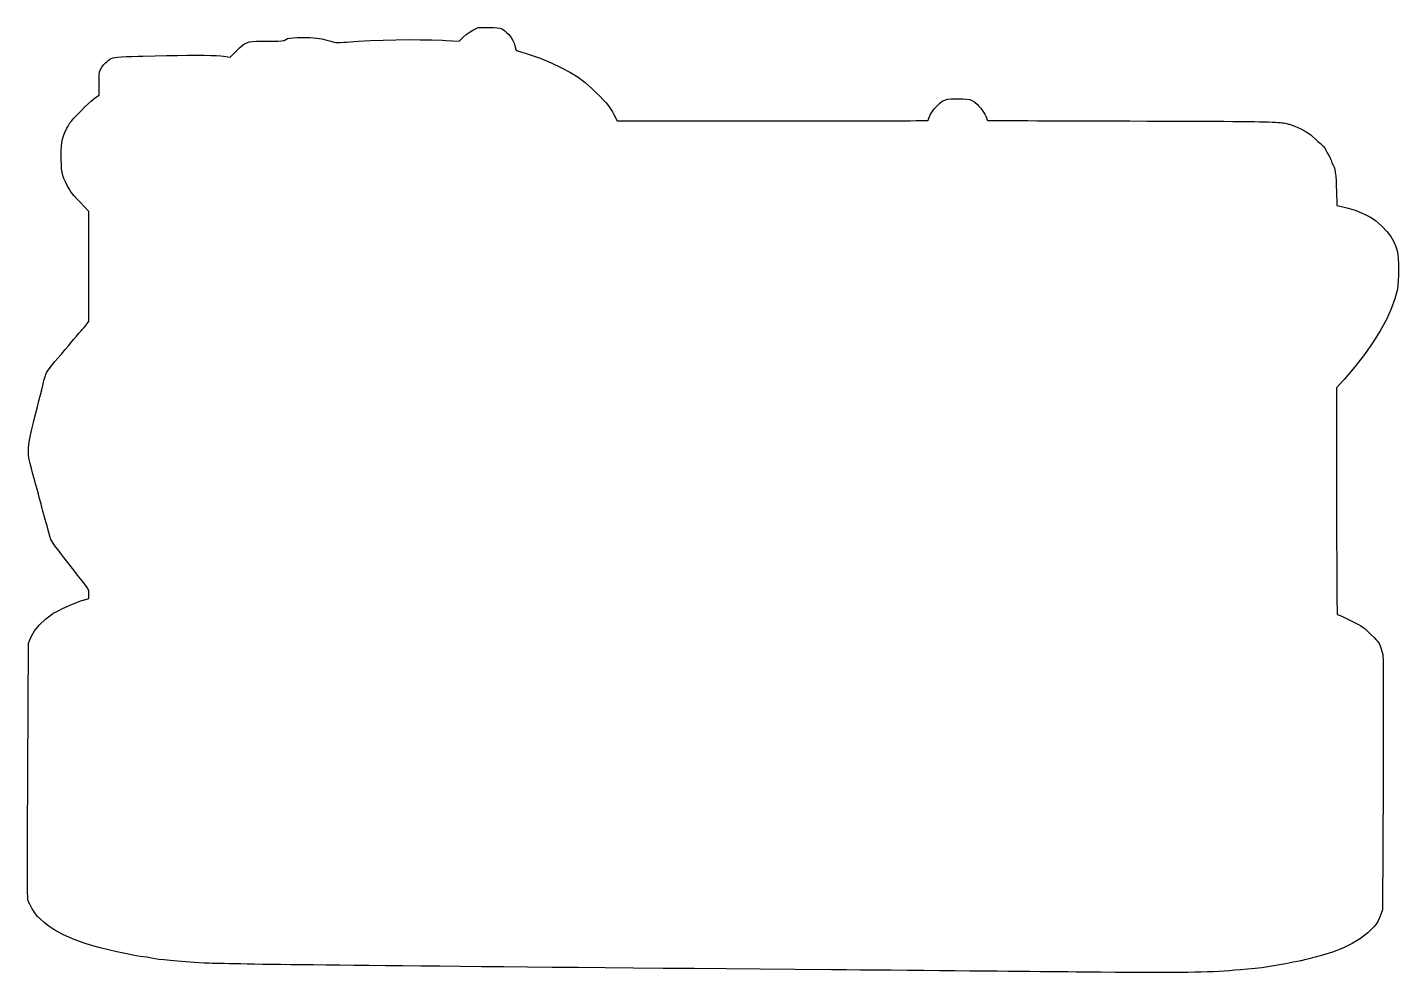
# Model space of a CAD drawing. Header units: millimetres. Extents: x 99.3 to 191.3, y -130.3 to -66.9.
import ezdxf

# ---------------------------------------------------------------- set-up
doc = ezdxf.new("R2010")
doc.units = ezdxf.units.MM
doc.layers.add('Edge.Cuts', color=7, linetype='Continuous')

msp = doc.modelspace()

# ---------------------------------------------------------------- linework, layer by layer
at = {"layer": 'Edge.Cuts'}
msp.add_lwpolyline([(130.221134, -66.888893), (130.549785, -66.893429), (130.802369, -66.910563), (130.999237, -66.947323), (131.160739, -67.010733), (131.307225, -67.10782), (131.459046, -67.245609), (131.562269, -67.351909), (131.739259, -67.55924), (131.859578, -67.756697), (131.936509, -67.947494), (131.990214, -68.11886), (132.028049, -68.2627), (132.041444, -68.344017), (132.079653, -68.414229), (132.201237, -68.470819), (132.246672, -68.483882), (132.956578, -68.696167), (133.698672, -68.961395), (134.435834, -69.265252), (135.130942, -69.593422), (135.726363, -69.91633), (136.233215, -70.237093), (136.703401, -70.588199), (137.166506, -70.990789), (137.387925, -71.201648), (137.684879, -71.495332), (137.922287, -71.7409), (138.11296, -71.954205), (138.269708, -72.1511), (138.405342, -72.347437), (138.532671, -72.55907), (138.633353, -72.742871), (138.858089, -73.165399), (149.232319, -73.165399), (150.22713, -73.165265), (151.196702, -73.164869), (152.136581, -73.164225), (153.042313, -73.163346), (153.909444, -73.162243), (154.733519, -73.160929), (155.510085, -73.159417), (156.234686, -73.157719), (156.90287, -73.155848), (157.510182, -73.153816), (158.052168, -73.151635), (158.524373, -73.149318), (158.922344, -73.146879), (159.241626, -73.144328), (159.477765, -73.141678), (159.626307, -73.138943), (159.682798, -73.136135), (159.749424, -73.082491), (159.759353, -73.051583), (159.789713, -72.927186), (159.871014, -72.755184), (159.988777, -72.559021), (160.128524, -72.36214), (160.275777, -72.187984), (160.321301, -72.141676), (160.506686, -71.970757), (160.67261, -71.846502), (160.840503, -71.761667), (161.031794, -71.709009), (161.267913, -71.681283), (161.57029, -71.671247), (161.715018, -71.670562), (162.049994, -71.675539), (162.310117, -71.695299), (162.516816, -71.737087), (162.69152, -71.808145), (162.85566, -71.915718), (163.030665, -72.067049), (163.108736, -72.141676), (163.257959, -72.306792), (163.402963, -72.50153), (163.529317, -72.702391), (163.622589, -72.885874), (163.668347, -73.028479), (163.670684, -73.056749), (163.678746, -73.121392), (163.731534, -73.130128), (163.87225, -73.131661), (164.100339, -73.133405), (164.411199, -73.135341), (164.800228, -73.137451), (165.262824, -73.139715), (165.794385, -73.142115), (166.390308, -73.144633), (167.045991, -73.14725), (167.756832, -73.149946), (168.518229, -73.152704), (169.32558, -73.155505), (170.174283, -73.158329), (171.059735, -73.161159), (171.977334, -73.163975), (172.922478, -73.166759), (173.256083, -73.167714), (174.414912, -73.171039), (175.481297, -73.174213), (176.459369, -73.17732), (177.353262, -73.180445), (178.167109, -73.183673), (178.905041, -73.187088), (179.571193, -73.190774), (180.169696, -73.194817), (180.704684, -73.1993), (181.180289, -73.20431), (181.600644, -73.209929), (181.969881, -73.216243), (182.292135, -73.223337), (182.571536, -73.231294), (182.812219, -73.2402), (183.018315, -73.25014), (183.193958, -73.261197), (183.34328, -73.273456), (183.470415, -73.287003), (183.579494, -73.301921), (183.674651, -73.318296), (183.760018, -73.336211), (183.839729, -73.355752), (183.917915, -73.377002), (183.95209, -73.386685), (184.344336, -73.521082), (184.735537, -73.695773), (185.097886, -73.896281), (185.403573, -74.108127), (185.508269, -74.196903), (185.693043, -74.36425), (185.887815, -74.538597), (186.055752, -74.68701), (186.082837, -74.710646), (186.232923, -74.861305), (186.361381, -75.025401), (186.425766, -75.136579), (186.511575, -75.308578), (186.608899, -75.47645), (186.632409, -75.512423), (186.715276, -75.659653), (186.773032, -75.806605), (186.826936, -75.974675), (186.900228, -76.128361), (186.966659, -76.263298), (187.014548, -76.417021), (187.05201, -76.612784), (187.080541, -76.862403), (187.101635, -77.177689), (187.116788, -77.570457), (187.123763, -77.853642), (187.144451, -78.847779), (187.463134, -78.906498), (187.903785, -79.010343), (188.379687, -79.161706), (188.851387, -79.346897), (189.191444, -79.506239), (189.406285, -79.620927), (189.586734, -79.732371), (189.757048, -79.858735), (189.941481, -80.018182), (190.164291, -80.228874), (190.190593, -80.254412), (190.516927, -80.594903), (190.76951, -80.91572), (190.961797, -81.238694), (191.107242, -81.585658), (191.196959, -81.88751), (191.237951, -82.112393), (191.268375, -82.410481), (191.288029, -82.75896), (191.296709, -83.135014), (191.294215, -83.515828), (191.280342, -83.878589), (191.25489, -84.200481), (191.219674, -84.448299), (191.056191, -85.096722), (190.807458, -85.783311), (190.475441, -86.504759), (190.062109, -87.257757), (189.569428, -88.038996), (188.999368, -88.845169), (188.353895, -89.672967), (187.634977, -90.519082), (187.556548, -90.607462), (187.139163, -91.07595), (187.139163, -98.683792), (187.139359, -99.761084), (187.139963, -100.744635), (187.140994, -101.637284), (187.142472, -102.441868), (187.144417, -103.161224), (187.146851, -103.798189), (187.149792, -104.355601), (187.153262, -104.836297), (187.15728, -105.243115), (187.161867, -105.578891), (187.167043, -105.846464), (187.172828, -106.048669), (187.179242, -106.188346), (187.186306, -106.26833), (187.251789, -106.312204), (187.3822, -106.369483), (187.570339, -106.45683), (187.801919, -106.567603), (188.062653, -106.69516), (188.374174, -106.850142), (188.597093, -106.96513), (188.770919, -107.063201), (188.91445, -107.157182), (189.046483, -107.259904), (189.185816, -107.384195), (189.351245, -107.542885), (189.445366, -107.634969), (189.647625, -107.834232), (189.795352, -107.987777), (189.902599, -108.117882), (189.983416, -108.246826), (190.051854, -108.39689), (190.121963, -108.590353), (190.203968, -108.837845), (190.214344, -108.873745), (190.223776, -108.918212), (190.23229, -108.975549), (190.23991, -109.050062), (190.246661, -109.146056), (190.25257, -109.267834), (190.25766, -109.419703), (190.261959, -109.605966), (190.26549, -109.830929), (190.268279, -110.098896), (190.270352, -110.414172), (190.271733, -110.781062), (190.272448, -111.203871), (190.272523, -111.686903), (190.271982, -112.234463), (190.270851, -112.850856), (190.269154, -113.540387), (190.266919, -114.30736), (190.264168, -115.156081), (190.260929, -116.090854), (190.257226, -117.115983), (190.255436, -117.602294), (190.223969, -126.114259), (190.056533, -126.548859), (189.925952, -126.847541), (189.78168, -127.08834), (189.64065, -127.26599), (189.234521, -127.66498), (188.743558, -128.038504), (188.177372, -128.381297), (187.545569, -128.68809), (186.857761, -128.953617), (186.197528, -129.153291), (185.947012, -129.220902), (185.705594, -129.288118), (185.502405, -129.346708), (185.376615, -129.385163), (185.210873, -129.432162), (184.992459, -129.485226), (184.7639, -129.534142), (184.724714, -129.541765), (184.502582, -129.584712), (184.225792, -129.63898), (183.934339, -129.696697), (183.73479, -129.736589), (183.312347, -129.818448), (182.915011, -129.888306), (182.521842, -129.948978), (182.111901, -130.003282), (181.664248, -130.054034), (181.157943, -130.10405), (180.692585, -130.145774), (180.314926, -130.177493), (179.948581, -130.205897), (179.586924, -130.231096), (179.223327, -130.253199), (178.851164, -130.272317), (178.463809, -130.28856), (178.054635, -130.302036), (177.617016, -130.312858), (177.144325, -130.321133), (176.629935, -130.326972), (176.067221, -130.330485), (175.449555, -130.331781), (174.770311, -130.330972), (174.022862, -130.328165), (173.200583, -130.323472), (172.296846, -130.317002), (171.305025, -130.308866), (171.010646, -130.306304), (170.794918, -130.304382), (170.490668, -130.301634), (170.105947, -130.298134), (169.648808, -130.293956), (169.127302, -130.289175), (168.549481, -130.283864), (167.923396, -130.278097), (167.257098, -130.271949), (166.558641, -130.265494), (165.836074, -130.258806), (165.097451, -130.251958), (164.350822, -130.245026), (164.322623, -130.244764), (163.466599, -130.236849), (162.530982, -130.228271), (161.532754, -130.219182), (160.488898, -130.209734), (159.416395, -130.200079), (158.332226, -130.190369), (157.253375, -130.180757), (156.196822, -130.171394), (155.17955, -130.162432), (154.21854, -130.154024), (153.330775, -130.146321), (153.240303, -130.14554), (150.795536, -130.124423), (148.445491, -130.104052), (146.18832, -130.084406), (144.022169, -130.065466), (141.945189, -130.047211), (139.955527, -130.029621), (138.051333, -130.012677), (136.230756, -129.996358), (134.491943, -129.980644), (132.833044, -129.965515), (131.252209, -129.950951), (129.747584, -129.936932), (128.31732, -129.923438), (126.959565, -129.910449), (125.672467, -129.897944), (124.454176, -129.885905), (123.302841, -129.87431), (122.216609, -129.863139), (121.193631, -129.852374), (120.232054, -129.841992), (119.330028, -129.831976), (118.4857, -129.822304), (117.697221, -129.812956), (116.962739, -129.803912), (116.280402, -129.795153), (115.64836, -129.786658), (115.06476, -129.778407), (114.527753, -129.77038), (114.035486, -129.762557), (113.586109, -129.754918), (113.177769, -129.747443), (112.808617, -129.740112), (112.476801, -129.732904), (112.180469, -129.725801), (111.917771, -129.718781), (111.686854, -129.711825), (111.485869, -129.704912), (111.312963, -129.698023), (111.166286, -129.691137), (111.132319, -129.68935), (110.498357, -129.652628), (109.903046, -129.613104), (109.355917, -129.571613), (108.866506, -129.528989), (108.444344, -129.486068), (108.098966, -129.443685), (107.839905, -129.402673), (107.615514, -129.361278), (107.409126, -129.326664), (107.269201, -129.306028), (106.848375, -129.243059), (106.360336, -129.155911), (105.826673, -129.049519), (105.268974, -128.928819), (104.708828, -128.798746), (104.167823, -128.664238), (103.667549, -128.53023), (103.229592, -128.401658), (103.024575, -128.335544), (102.295132, -128.067809), (101.659443, -127.786166), (101.115556, -127.489672), (100.717075, -127.22007), (100.398842, -126.972176), (100.145763, -126.753014), (99.940272, -126.541471), (99.764803, -126.316431), (99.601791, -126.056779), (99.43367, -125.741398), (99.35528, -125.58308), (99.343573, -125.557656), (99.332909, -125.528717), (99.323266, -125.491986), (99.314619, -125.443189), (99.306945, -125.378049), (99.300221, -125.292293), (99.294423, -125.181643), (99.289527, -125.041826), (99.285511, -124.868565), (99.28235, -124.657584), (99.280021, -124.40461), (99.278501, -124.105365), (99.277766, -123.755576), (99.277793, -123.350966), (99.278557, -122.887259), (99.280037, -122.360182), (99.282207, -121.765457), (99.285045, -121.098811), (99.288528, -120.355967), (99.292631, -119.532649), (99.297331, -118.624584), (99.302605, -117.627494), (99.307021, -116.800244), (99.352963, -108.210565), (99.529746, -107.803528), (99.758558, -107.389746), (100.078749, -106.987559), (100.485322, -106.602328), (100.973282, -106.239412), (101.011516, -106.214225), (101.158953, -106.129513), (101.376141, -106.019567), (101.64254, -105.89343), (101.937612, -105.760145), (102.240815, -105.628753), (102.531612, -105.508298), (102.789461, -105.407822), (102.993824, -105.336368), (103.031843, -105.324772), (103.406083, -105.215209), (103.404886, -104.920437), (103.405223, -104.826827), (103.402588, -104.751031), (103.390212, -104.681593), (103.361327, -104.607059), (103.309165, -104.515976), (103.226958, -104.396888), (103.107938, -104.238342), (102.945337, -104.028883), (102.732387, -103.757056), (102.671671, -103.679522), (102.303855, -103.209716), (101.990656, -102.80954), (101.727398, -102.472394), (101.509402, -102.191675), (101.33199, -101.960784), (101.190484, -101.773118), (101.080206, -101.622077), (100.996478, -101.501058), (100.934623, -101.403462), (100.889962, -101.322686), (100.857817, -101.252129), (100.83351, -101.185191), (100.812364, -101.115269), (100.7897, -101.035764), (100.716909, -100.784984), (100.648836, -100.546203), (100.593133, -100.346741), (100.538394, -100.14684), (100.474189, -99.913281), (100.406547, -99.66789), (100.382122, -99.579468), (100.323004, -99.364487), (100.269864, -99.169252), (100.230599, -99.022874), (100.218321, -98.975855), (100.196735, -98.894865), (100.152878, -98.73315), (100.090133, -98.503091), (100.011887, -98.217071), (99.921525, -97.887472), (99.822432, -97.526677), (99.765569, -97.319911), (99.642437, -96.872851), (99.540356, -96.493849), (99.459392, -96.16907), (99.399608, -95.884678), (99.361069, -95.626838), (99.343839, -95.381716), (99.347983, -95.135475), (99.373565, -94.874281), (99.42065, -94.584299), (99.489302, -94.251693), (99.579585, -93.862629), (99.691565, -93.40327), (99.785594, -93.02151), (99.927249, -92.446026), (100.04808, -91.956528), (100.150149, -91.545172), (100.235516, -91.204116), (100.30624, -90.925519), (100.364383, -90.701537), (100.412004, -90.524329), (100.451165, -90.386051), (100.483924, -90.278862), (100.512343, -90.194919), (100.538482, -90.126379), (100.558969, -90.077751), (100.623074, -89.966911), (100.737512, -89.803643), (100.887895, -89.607207), (101.059839, -89.39686), (101.122094, -89.323927), (101.320522, -89.092926), (101.557302, -88.815249), (101.809022, -88.518469), (102.05227, -88.230156), (102.174714, -88.084286), (102.373807, -87.847278), (102.566217, -87.619519), (102.73757, -87.417929), (102.873494, -87.259427), (102.949615, -87.172141), (103.082649, -87.019845), (103.212148, -86.867817), (103.275565, -86.791257), (103.406083, -86.630613), (103.406083, -82.933053), (103.406083, -79.235493), (102.812998, -78.626967), (102.584507, -78.38945), (102.410943, -78.199441), (102.277463, -78.037668), (102.169226, -77.88486), (102.07139, -77.721745), (101.97244, -77.535551), (101.834287, -77.259453), (101.729631, -77.027376), (101.653865, -76.81789), (101.602385, -76.609566), (101.570585, -76.380973), (101.55386, -76.110681), (101.547604, -75.777262), (101.546957, -75.555703), (101.549987, -75.173609), (101.562263, -74.865716), (101.588564, -74.609752), (101.63367, -74.383443), (101.70236, -74.164517), (101.799414, -73.9307), (101.92961, -73.65972), (101.971793, -73.575855), (102.047766, -73.433991), (102.129497, -73.303253), (102.228526, -73.169748), (102.35639, -73.019581), (102.524631, -72.838856), (102.744785, -72.61368), (102.90057, -72.457473), (103.133199, -72.229353), (103.35854, -72.015881), (103.562372, -71.829964), (103.730475, -71.68451), (103.848631, -71.592425), (104.100004, -71.435279), (104.087263, -70.686149), (104.085171, -70.342998), (104.095987, -70.077195), (104.125541, -69.86977), (104.179666, -69.701751), (104.264192, -69.554169), (104.384951, -69.408053), (104.523116, -69.268242), (104.62301, -69.171974), (104.712432, -69.092356), (104.801488, -69.027542), (104.900281, -68.975688), (105.018919, -68.934948), (105.167505, -68.903479), (105.356145, -68.879434), (105.594945, -68.860969), (105.894009, -68.846238), (106.263443, -68.833398), (106.713352, -68.820603), (107.02023, -68.812339), (107.844242, -68.791893), (108.620557, -68.7761), (109.343661, -68.764959), (110.00804, -68.75847), (110.608183, -68.75663), (111.138575, -68.759439), (111.593705, -68.766895), (111.968058, -68.778998), (112.256122, -68.795745), (112.428368, -68.81354), (112.879361, -68.877), (113.321714, -68.444797), (113.516303, -68.258064), (113.683846, -68.111443), (113.839836, -68.000162), (113.999765, -67.919446), (114.179126, -67.864521), (114.39341, -67.830614), (114.658111, -67.81295), (114.98872, -67.806755), (115.390807, -67.807207), (115.780316, -67.806703), (116.092498, -67.801186), (116.322262, -67.790862), (116.464519, -67.77594), (116.51106, -67.761582), (116.612947, -67.691182), (116.735136, -67.639006), (116.892756, -67.60262), (117.100941, -67.579592), (117.374821, -67.567489), (117.729528, -67.563881), (118.241646, -67.573172), (118.668123, -67.602917), (119.041257, -67.655911), (119.381851, -67.734949), (119.649386, -67.82042), (119.765981, -67.860295), (119.86746, -67.887058), (119.973855, -67.90163), (120.105199, -67.904933), (120.281527, -67.897888), (120.52287, -67.881416), (120.693535, -67.868445), (121.472151, -67.815723), (122.29633, -67.773114), (123.146873, -67.740934), (124.004583, -67.719496), (124.850262, -67.709115), (125.664711, -67.710105), (126.428733, -67.722781), (127.123128, -67.747455), (127.353642, -67.759409), (128.243216, -67.810017), (128.512577, -67.543749), (128.730572, -67.357433), (128.991578, -67.177916), (129.158776, -67.082657), (129.535614, -66.887833)], close=True, dxfattribs=at)

doc.saveas('drawing.dxf')
